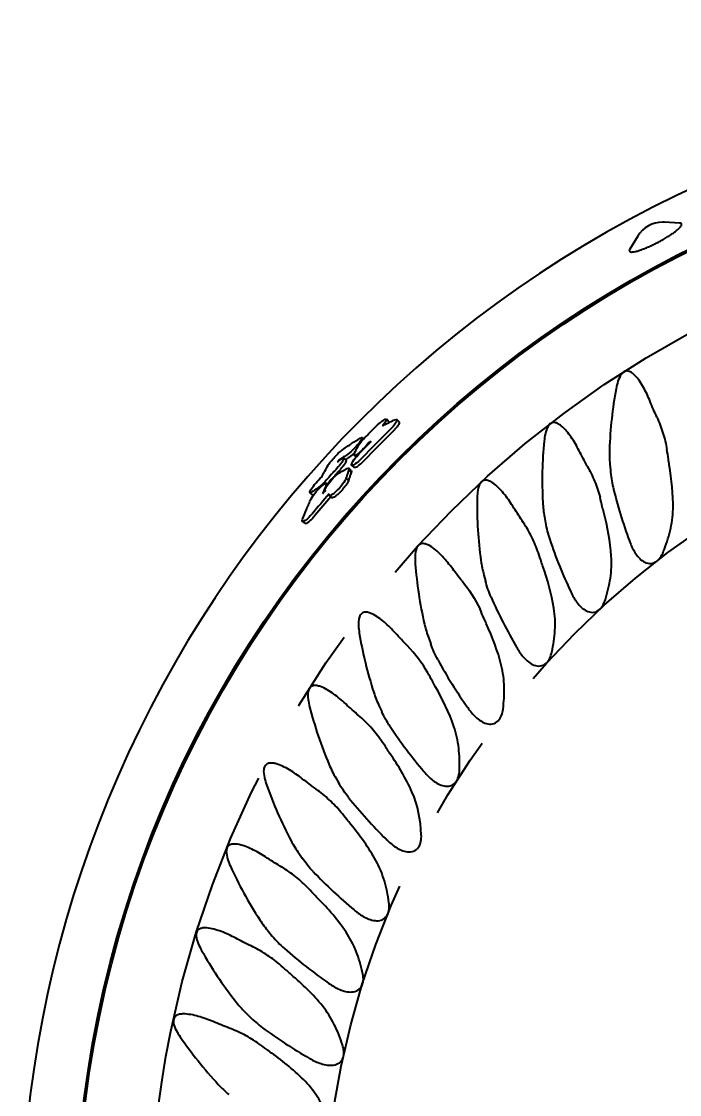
# Model space of a CAD drawing. Header units: millimetres. Extents: x 10 to 412, y 8 to 584.
# Drawn here: x 292.05 to 312.29, y 258.41 to 291.43 of the extents above; entities that cross this region are included whole.
import ezdxf

# ---------------------------------------------------------------- set-up
doc = ezdxf.new("R2010")
doc.units = ezdxf.units.MM
doc.linetypes.add('CENTERX2', pattern=[20.32, 12.7, -2.54, 2.54, -2.54])
doc.layers.add('CENTERLINE', color=4, linetype='CENTERX2')
doc.layers.add('DIMENSIONS', color=2, linetype='Continuous')
doc.layers.add('OUTLINE', color=7, linetype='Continuous', lineweight=25)
doc.styles.add('SLDTEXTSTYLE0', font='TXT', dxfattribs={"width": 0.75})
doc.dimstyles.new('SLDDIMSTYLE1', dxfattribs={"dimtxt": 3.5, "dimasz": 2, "dimexe": 0, "dimexo": 0.0625, "dimgap": 0.875, "dimtad": 1, "dimrnd": 1e-09, "dimzin": 12, "dimdsep": 46, "dimtxsty": 'SLDTEXTSTYLE0', "dimsah": 1, "dimcen": 0, "dimadec": 0, "dimazin": 3, "dimtfac": 1, "dimtofl": 0, "dimtmove": 0, "dimatfit": 3, "dimfxl": 0, "dimfrac": 2, "dimtolj": 1, "dimtzin": 12, "dimarcsym": 0})
doc.dimstyles.new('SLDDIMSTYLE13', dxfattribs={"dimtxt": 3.5, "dimasz": 2, "dimexe": 0, "dimexo": 0.0625, "dimgap": 0.875, "dimtad": 1, "dimrnd": 1e-09, "dimzin": 12, "dimdsep": 46, "dimtxsty": 'SLDTEXTSTYLE0', "dimblk1": 'NONE', "dimsah": 1, "dimcen": 0, "dimadec": 0, "dimazin": 3, "dimtfac": 1, "dimtmove": 0, "dimatfit": 3, "dimldrblk": 'NONE', "dimfxl": 0, "dimfrac": 2, "dimtolj": 1, "dimtzin": 12, "dimarcsym": 0})

# ---------------------------------------------------------------- blocks, each defined once
blk = doc.blocks.new('_D_1')
at = {"layer": 'DIMENSIONS'}
blk.add_line((312.899, 327.714), (304.925, 381.509), dxfattribs=at)
blk.add_solid([(312.899, 327.714), (313.1, 329.766), (312.111, 329.619)], dxfattribs=at)
at = {"layer": 'DIMENSIONS', "char_height": 3.5, "attachment_point": 1, "rotation": 278.4315, "style": 'SLDTEXTSTYLE0'}
for s, insert in [('R', (309.62, 380.601)), ('100,95', (310.035, 377.798))]:
    blk.add_mtext(s, dxfattribs=dict(at, insert=insert))
blk = doc.blocks.new('_D_41')
at = {"layer": 'DIMENSIONS'}
for q in [(375.287, 281.441), (300.246, 238.116)]:
    blk.add_line((355.154, 269.817), q, dxfattribs=at)
blk.add_solid([(355.154, 269.817), (357.136, 270.384), (356.636, 271.25)], dxfattribs=at)
at = {"layer": 'DIMENSIONS', "char_height": 3.5, "attachment_point": 1, "rotation": 30, "style": 'SLDTEXTSTYLE0'}
for s, insert in [('63,4', (363.823, 280.026)), ('%%c', (359.254, 277.388))]:
    blk.add_mtext(s, dxfattribs=dict(at, insert=insert))
blk = doc.blocks.new('_None')
blk = doc.blocks.new('_D_42')
at = {"layer": 'DIMENSIONS'}
for q in [(381.537, 268.392), (302.246, 247.146)]:
    blk.add_line((353.154, 260.787), q, dxfattribs=at)
blk.add_solid([(353.154, 260.787), (355.216, 260.822), (354.957, 261.788)], dxfattribs=at)
at = {"layer": 'DIMENSIONS', "char_height": 3.5, "attachment_point": 1, "rotation": 15, "style": 'SLDTEXTSTYLE0'}
for s, insert in [('52,7', (370.097, 269.993)), ('%%c', (365.001, 268.627))]:
    blk.add_mtext(s, dxfattribs=dict(at, insert=insert))

msp = doc.modelspace()

# ---------------------------------------------------------------- linework, layer by layer
at = {"layer": 'CENTERLINE'}
for radius in [31.70081, 26.35209]:
    msp.add_circle((327.70013, 253.96659), radius, dxfattribs=at)
at = {"layer": 'OUTLINE'}
for p, q in [((312.28976, 285.22397), (311.82666, 285.25154)), ((311.00393, 284.82031), (310.7631, 284.42376)), ((303.34331, 279.11423), (303.2728, 279.18703)), ((303.66623, 279.1054), (303.59585, 279.17901)), ((302.57074, 278.57671), (302.5245, 278.622)), ((302.73914, 278.47113), (302.75535, 278.45522)), ((302.27977, 278.07875), (302.34091, 278.02076)), ((301.80433, 277.92828), (301.82231, 277.91165)), ((302.03577, 277.92488), (301.96184, 277.9939)), ((302.19498, 277.6118), (302.1203, 277.68104)), ((302.20596, 277.77336), (302.2804, 277.70385)), ((310.1464, 277.8035), (310.16223, 277.62261)), ((302.03113, 277.37164), (302.10662, 277.30281)), ((302.11461, 277.61779), (302.18945, 277.5486)), ((301.47491, 277.1831), (301.43389, 277.21941)), ((301.50015, 277.24443), (301.45781, 277.19824)), ((300.91861, 276.92344), (300.9953, 276.85771)), ((301.38591, 277.00085), (301.39493, 276.99296)), ((301.51643, 276.84438), (301.5933, 276.77721)), ((300.6956, 276.04568), (300.77444, 275.98122)), ((308.13568, 276.18288), (308.16721, 276.00407)), ((306.27385, 274.39319), (306.32084, 274.2178)), ((304.57509, 272.44804), (304.63719, 272.27741)), ((303.05232, 270.36223), (303.12906, 270.19766)), ((301.71714, 268.15164), (301.80793, 267.99439)), ((300.5797, 265.83309), (300.68385, 265.68435)), ((299.64867, 263.42424), (299.76539, 263.28514)), ((298.93113, 260.9434), (299.05952, 260.81501))]:
    msp.add_line(p, q, dxfattribs=at)
for radius in [33.99382, 33.94382]:
    msp.add_circle((327.70013, 253.96659), radius, dxfattribs=at)
for centre, radius, start, end in [((327.70013, 253.96659), 35.65, 306.658466, 274.273816), ((311.77318, 284.35313), 0.9, 90, 148.728531), ((311.77318, 284.35313), 0.9, 86.593597, 90), ((327.70013, 253.96659), 34.80252, 134.337271, 136.335807), ((327.70013, 253.96659), 34.7005, 134.337271, 136.335807), ((327.70013, 253.96659), 34.95666, 135.41889, 136.335807), ((327.70013, 253.96659), 34.80252, 138.804619, 140.105849), ((327.70013, 253.96659), 34.7005, 138.854952, 140.105849), ((327.70013, 253.96659), 34.95666, 138.80461, 139.024245)]:
    msp.add_arc(centre, radius, start, end, dxfattribs=at)
for points, knots in [([(310.76425, 284.42305), (310.76125, 284.41885), (310.74662, 284.39842), (310.7424, 284.37191), (310.75353, 284.34568), (310.78826, 284.33233), (310.84428, 284.33172), (310.91975, 284.34355), (311.01321, 284.36789), (311.12157, 284.40361), (311.24237, 284.45014), (311.372, 284.50585), (311.507, 284.56945), (311.64358, 284.63897), (311.77766, 284.71254), (311.90555, 284.78798), (312.02323, 284.86315), (312.12064, 284.93116), (312.19913, 284.99129), (312.23723, 285.02495), (312.25628, 285.04178)], [0, 0, 0, 0, 0.015272972, 0.074364419, 0.133212841, 0.192059334, 0.250838978, 0.309617654, 0.368533482, 0.427456584, 0.486656837, 0.545861337, 0.605369114, 0.664877466, 0.724576546, 0.784275604, 0.843969774, 0.903663481, 0.951829891, 1, 1, 1, 1]), ([(312.25628, 285.04178), (312.27279, 285.05772), (312.30583, 285.08961), (312.33991, 285.13334), (312.35821, 285.17207), (312.35413, 285.20188), (312.33195, 285.21952), (312.30217, 285.22169), (312.28967, 285.2226)], [0, 0, 0, 0, 0.15303868, 0.30608432, 0.49265505, 0.67924889, 0.86529284, 1, 1, 1, 1]), ([(311.38666, 279.73664), (311.32588, 279.88574), (311.25886, 280.03058), (311.1425, 280.23849), (311.10082, 280.30649), (311.01089, 280.43452), (310.96282, 280.49513), (310.87946, 280.57598), (310.84992, 280.60101), (310.78562, 280.64318), (310.75023, 280.66093), (310.67208, 280.67661), (310.62957, 280.67233), (310.55537, 280.63503), (310.52486, 280.60447), (310.45172, 280.50613), (310.42184, 280.43017), (310.3734, 280.27938), (310.3556, 280.20232), (310.34085, 280.12419)], [0, 0, 0, 0, 0.25, 0.25, 0.375, 0.375, 0.5, 0.5, 0.5625, 0.5625, 0.625, 0.625, 0.6875, 0.6875, 0.75, 0.75, 0.875, 0.875, 1, 1, 1, 1]), ([(310.34085, 280.12419), (310.28441, 279.82511), (310.23824, 279.51975), (310.16899, 278.89516), (310.14604, 278.57482), (310.1348, 278.25592)], [0, 0, 0, 0, 0.5, 0.5, 1, 1, 1, 1]), ([(302.95375, 278.96454), (303.01795, 279.02797), (303.08359, 279.08527), (303.19367, 279.16683), (303.23512, 279.18914), (303.27998, 279.19308), (303.2827, 279.1748), (303.24749, 279.10288), (303.20958, 279.04997), (303.15661, 278.98846)], [0, 0, 0, 0, 0.25, 0.25, 0.5, 0.5, 0.75, 0.75, 1, 1, 1, 1]), ([(303.15661, 278.98846), (303.18757, 279.00428), (303.21862, 279.01997), (303.24976, 279.03551), (303.29648, 279.05883), (303.34339, 279.08182), (303.39051, 279.10449), (303.43762, 279.12717), (303.48493, 279.14952), (303.53244, 279.17155)], [0, 0, 0, 0, 0.000208529726, 0.000208529726, 0.000208529726, 0.000521341157, 0.000521341157, 0.000521341157, 0.00083416902, 0.00083416902, 0.00083416902, 0.00083416902]), ([(303.33947, 279.11051), (303.34269, 279.10976), (303.35136, 279.10775), (303.34357, 279.09015), (303.33868, 279.07909)], [0, 0, 0, 0, 0.37143127, 1, 1, 1, 1]), ([(303.53244, 279.17155), (303.59542, 279.20036), (303.61683, 279.18099), (303.57328, 279.0896), (303.54657, 279.04935), (303.47358, 278.95832), (303.42731, 278.90765), (303.37733, 278.85869)], [0, 0, 0, 0, 0.5, 0.5, 0.75, 0.75, 1, 1, 1, 1]), ([(303.65698, 279.1062), (303.66334, 279.10277), (303.6783, 279.09468), (303.6627, 279.05158), (303.63406, 279.00231), (303.59548, 278.94727), (303.53462, 278.87285), (303.47592, 278.81338), (303.44862, 278.78572)], [0, 0, 0, 0, 0.16677812, 0.39268899, 0.50445374, 0.61614262, 0.82149396, 1, 1, 1, 1]), ([(309.20273, 278.21677), (309.12919, 278.35999), (309.04849, 278.50063), (308.91416, 278.69765), (308.86733, 278.76078), (308.76694, 278.87989), (308.71311, 278.93665), (308.62325, 279.00947), (308.59191, 279.03161), (308.52359, 279.06809), (308.48649, 279.08245), (308.40847, 279.09073), (308.36599, 279.08256), (308.29548, 279.03851), (308.26823, 279.00577), (308.20367, 278.90053), (308.18112, 278.82358), (308.14584, 278.66818), (308.13494, 278.59014), (308.12713, 278.51169)], [0, 0, 0, 0, 0.25, 0.25, 0.375, 0.375, 0.5, 0.5, 0.5625, 0.5625, 0.625, 0.625, 0.6875, 0.6875, 0.75, 0.75, 0.875, 0.875, 1, 1, 1, 1]), ([(311.59494, 279.24772), (311.66558, 279.08936), (311.72854, 278.92512), (311.83198, 278.59326), (311.87268, 278.42552), (311.90154, 278.25582)], [0, 0, 0, 0, 0.5, 0.5, 1, 1, 1, 1]), ([(302.61351, 278.62289), (302.64289, 278.6528), (302.67232, 278.68266), (302.70181, 278.71246), (302.73129, 278.74226), (302.76083, 278.77201), (302.79043, 278.80171), (302.84469, 278.85616), (302.89913, 278.91044), (302.95375, 278.96454)], [0, 0, 0, 0, 0.000125773886, 0.000125773886, 0.000125773886, 0.000251547772, 0.000251547772, 0.000251547772, 0.000482171174, 0.000482171174, 0.000482171174, 0.000482171174]), ([(301.93708, 278.26081), (301.98055, 278.29079), (302.02427, 278.32046), (302.06822, 278.34983), (302.11218, 278.37919), (302.15637, 278.40825), (302.2008, 278.437), (302.28918, 278.49418), (302.37849, 278.55014), (302.46871, 278.60483)], [0, 0, 0, 0, 0.00032004285, 0.00032004285, 0.00032004285, 0.00064008572, 0.00064008572, 0.00064008572, 0.00127679209, 0.00127679209, 0.00127679209, 0.00127679209]), ([(302.46871, 278.60483), (302.51252, 278.63115), (302.53372, 278.63046), (302.52173, 278.57583), (302.48799, 278.52153), (302.38017, 278.38588), (302.30539, 278.30411), (302.16195, 278.1658), (302.09552, 278.1112), (302.05104, 278.08381)], [0, 0, 0, 0, 0.25, 0.25, 0.5, 0.5, 0.75, 0.75, 1, 1, 1, 1]), ([(302.73914, 278.47113), (302.69543, 278.41302), (302.63703, 278.34614), (302.51064, 278.21952), (302.44702, 278.16415), (302.34527, 278.09053), (302.30752, 278.0724), (302.27013, 278.07721), (302.27032, 278.09976), (302.29022, 278.13983)], [0, 0, 0, 0, 0.25, 0.25, 0.5, 0.5, 0.75, 0.75, 1, 1, 1, 1]), ([(302.29022, 278.13983), (302.29961, 278.15863), (302.30905, 278.1774), (302.31854, 278.19614), (302.32802, 278.21487), (302.33756, 278.23358), (302.34716, 278.25225), (302.36632, 278.28956), (302.38569, 278.32674), (302.40526, 278.36379)], [0, 0, 0, 0, 0.000125775276, 0.000125775276, 0.000125775276, 0.000251550552, 0.000251550552, 0.000251550552, 0.000502861382, 0.000502861382, 0.000502861382, 0.000502861382]), ([(302.40526, 278.36379), (302.42156, 278.39431), (302.44868, 278.43388), (302.52075, 278.52382), (302.56555, 278.57398), (302.61351, 278.62289)], [0, 0, 0, 0, 0.5, 0.5, 1, 1, 1, 1]), ([(302.80199, 278.50331), (302.7915, 278.49798), (302.78101, 278.49263), (302.77054, 278.48727), (302.7653, 278.48459), (302.76006, 278.4819), (302.75483, 278.47921), (302.7496, 278.47652), (302.74437, 278.47383), (302.73914, 278.47113)], [0, 0, 0, 0, 0.000070400035, 0.000070400035, 0.000070400035, 0.000105600129, 0.000105600129, 0.000105600129, 0.000140800246, 0.000140800246, 0.000140800246, 0.000140800246]), ([(308.12713, 278.51169), (308.09697, 278.20886), (308.07737, 277.8972), (308.06302, 277.26583), (308.06818, 276.94956), (308.08469, 276.63258)], [0, 0, 0, 0, 0.5, 0.5, 1, 1, 1, 1]), ([(301.48308, 277.77017), (301.50049, 277.79991), (301.52835, 277.83937), (301.60061, 277.93041), (301.64479, 277.98176), (301.73819, 278.08273), (301.7859, 278.13071), (301.87144, 278.2102), (301.90881, 278.24121), (301.93708, 278.26081)], [0, 0, 0, 0, 0.25, 0.25, 0.5, 0.5, 0.75, 0.75, 1, 1, 1, 1]), ([(302.05104, 278.08381), (302.03025, 278.07109), (302.00951, 278.0583), (301.98882, 278.04545), (301.96812, 278.0326), (301.94748, 278.01968), (301.92689, 278.0067), (301.88584, 277.98082), (301.84499, 277.95468), (301.80433, 277.92828)], [0, 0, 0, 0, 0.000146832819, 0.000146832819, 0.000146832819, 0.000293665637, 0.000293665637, 0.000293665637, 0.000586323262, 0.000586323262, 0.000586323262, 0.000586323262]), ([(302.12473, 278.01452), (302.10398, 278.00182), (302.06678, 277.97905), (302.02983, 277.95592), (302.01349, 277.94569)], [0, 0, 0, 0, 0.55758711, 1, 1, 1, 1]), ([(302.29968, 278.15863), (302.2962, 278.15516), (302.26423, 278.12326), (302.20641, 278.07374), (302.15359, 278.03279), (302.12993, 278.01781), (302.12473, 278.01452)], [0, 0, 0, 0, 0.04995613, 0.45949667, 0.88123068, 1, 1, 1, 1]), ([(302.52404, 277.99531), (302.45198, 277.92005), (302.37633, 277.85363), (302.2604, 277.7739), (302.22015, 277.76009), (302.19175, 277.78665), (302.20363, 277.82759), (302.27788, 277.9475), (302.34062, 278.02625), (302.41253, 278.10174)], [0, 0, 0, 0, 0.25, 0.25, 0.5, 0.5, 0.75, 0.75, 1, 1, 1, 1]), ([(302.35053, 278.03163), (302.35069, 278.0342), (302.35127, 278.04343), (302.3585, 278.05881), (302.36371, 278.06991)], [0, 0, 0, 0, 0.27817933, 1, 1, 1, 1]), ([(301.28305, 277.41007), (301.29922, 277.44052), (301.31552, 277.47089), (301.33196, 277.50116), (301.3484, 277.53143), (301.36498, 277.56162), (301.3817, 277.59171), (301.41495, 277.65156), (301.44875, 277.71105), (301.48308, 277.77017)], [0, 0, 0, 0, 0.000208377466, 0.000208377466, 0.000208377466, 0.000416754931, 0.000416754931, 0.000416754931, 0.000831112896, 0.000831112896, 0.000831112896, 0.000831112896]), ([(301.77117, 277.86688), (301.83012, 277.92245), (301.88095, 277.96316), (301.95032, 278.0028), (301.96761, 278.00127), (301.96326, 277.95765), (301.94122, 277.91559), (301.86357, 277.80477), (301.80786, 277.73624), (301.74701, 277.66958)], [0, 0, 0, 0, 0.25, 0.25, 0.5, 0.5, 0.75, 0.75, 1, 1, 1, 1]), ([(301.80433, 277.92828), (301.80155, 277.92316), (301.79877, 277.91804), (301.79599, 277.91292), (301.79321, 277.9078), (301.79044, 277.90267), (301.78767, 277.89755), (301.78216, 277.88733), (301.77666, 277.87711), (301.77117, 277.86688)], [0, 0, 0, 0, 0.000035169024, 0.000035169024, 0.000035169024, 0.000070338048, 0.000070338048, 0.000070338048, 0.00014039702, 0.00014039702, 0.00014039702, 0.00014039702]), ([(302.03074, 277.92492), (302.0353, 277.92075), (302.04519, 277.91171), (302.02039, 277.85641), (301.96715, 277.77542), (301.89634, 277.68496), (301.84428, 277.62654), (301.82178, 277.60129)], [0, 0, 0, 0, 0.19173695, 0.41574774, 0.6345298, 0.84204284, 1, 1, 1, 1]), ([(302.59783, 277.92488), (302.58123, 277.90791), (302.54802, 277.87398), (302.48589, 277.81624), (302.41486, 277.7576), (302.34608, 277.71301), (302.29829, 277.6933), (302.28822, 277.70362), (302.28411, 277.70783)], [0, 0, 0, 0, 0.11554227, 0.23106974, 0.42943472, 0.63237857, 0.84980805, 1, 1, 1, 1]), ([(309.45283, 277.74786), (309.537, 277.59626), (309.61404, 277.43812), (309.74601, 277.11655), (309.80118, 276.95299), (309.84471, 276.78645)], [0, 0, 0, 0, 0.5, 0.5, 1, 1, 1, 1]), ([(300.9742, 276.94394), (300.93766, 276.91895), (300.91682, 276.91437), (300.91329, 276.94815), (300.93084, 276.98621), (300.99992, 277.0922), (301.05171, 277.16014), (301.16719, 277.29506), (301.22963, 277.36057), (301.28305, 277.41007)], [0, 0, 0, 0, 0.25, 0.25, 0.5, 0.5, 0.75, 0.75, 1, 1, 1, 1]), ([(301.39637, 276.99006), (301.37966, 276.99544), (301.38049, 277.02064), (301.42045, 277.1067), (301.45963, 277.16706), (301.5627, 277.29859), (301.62584, 277.3686), (301.74505, 277.48326), (301.79861, 277.52582), (301.83763, 277.54808)], [0, 0, 0, 0, 0.25, 0.25, 0.5, 0.5, 0.75, 0.75, 1, 1, 1, 1]), ([(301.74701, 277.66958), (301.71873, 277.63863), (301.6905, 277.60763), (301.66233, 277.57658), (301.63416, 277.54553), (301.60605, 277.51443), (301.57799, 277.48328), (301.52662, 277.42625), (301.47544, 277.36906), (301.42444, 277.31169)], [0, 0, 0, 0, 0.000125773886, 0.000125773886, 0.000125773886, 0.000251547773, 0.000251547773, 0.000251547773, 0.000481805624, 0.000481805624, 0.000481805624, 0.000481805624]), ([(301.82178, 277.60129), (301.7935, 277.57034), (301.76528, 277.53934), (301.73711, 277.50829), (301.70894, 277.47724), (301.68082, 277.44614), (301.65277, 277.41499), (301.60171, 277.3583), (301.55084, 277.30145), (301.50015, 277.24443)], [0, 0, 0, 0, 0.000125773888, 0.000125773888, 0.000125773888, 0.000251547775, 0.000251547775, 0.000251547775, 0.000480417435, 0.000480417435, 0.000480417435, 0.000480417435]), ([(302.03113, 277.37164), (302.01941, 277.32925), (301.98207, 277.26278), (301.86722, 277.1093), (301.791, 277.02485), (301.65278, 276.8978), (301.59194, 276.85563), (301.51681, 276.83078), (301.5015, 276.8468), (301.51235, 276.88853)], [0, 0, 0, 0, 0.25, 0.25, 0.5, 0.5, 0.75, 0.75, 1, 1, 1, 1]), ([(301.83763, 277.54808), (301.85587, 277.55844), (301.87414, 277.56875), (301.89245, 277.579), (301.91991, 277.59439), (301.94746, 277.60966), (301.97508, 277.62482), (302.0027, 277.63998), (302.0304, 277.65503), (302.05818, 277.66997)], [0, 0, 0, 0, 0.000125913888, 0.000125913888, 0.000125913888, 0.000314788434, 0.000314788434, 0.000314788434, 0.000503666597, 0.000503666597, 0.000503666597, 0.000503666597]), ([(302.11461, 277.61779), (302.10737, 277.59744), (302.10021, 277.57704), (302.09312, 277.55661), (302.08247, 277.52595), (302.07199, 277.49521), (302.06166, 277.46438), (302.05132, 277.43355), (302.04115, 277.40264), (302.03113, 277.37164)], [0, 0, 0, 0, 0.000144832706, 0.000144832706, 0.000144832706, 0.000362087222, 0.000362087222, 0.000362087222, 0.000579347056, 0.000579347056, 0.000579347056, 0.000579347056]), ([(302.18945, 277.5486), (302.18227, 277.52828), (302.17516, 277.50791), (302.16812, 277.48751), (302.15756, 277.4569), (302.14715, 277.4262), (302.1369, 277.39542), (302.12665, 277.36463), (302.11656, 277.33376), (302.10662, 277.30281)], [0, 0, 0, 0, 0.000144771557, 0.000144771557, 0.000144771557, 0.000361934365, 0.000361934365, 0.000361934365, 0.000579102506, 0.000579102506, 0.000579102506, 0.000579102506]), ([(302.19087, 277.60737), (302.19544, 277.60462), (302.20718, 277.59756), (302.19617, 277.56716), (302.18945, 277.5486)], [0, 0, 0, 0, 0.38956632, 1, 1, 1, 1]), ([(300.94007, 276.70305), (300.96149, 276.75103), (301.0079, 276.82276), (301.13081, 276.97884), (301.20563, 277.06071), (301.3333, 277.17943), (301.38545, 277.21611), (301.44137, 277.22946), (301.44545, 277.20681), (301.42456, 277.15954)], [0, 0, 0, 0, 0.25, 0.25, 0.5, 0.5, 0.75, 0.75, 1, 1, 1, 1]), ([(301.1822, 277.08399), (301.16469, 277.0725), (301.14722, 277.06095), (301.12978, 277.04935), (301.11235, 277.03776), (301.09495, 277.02612), (301.07759, 277.01443), (301.04298, 276.99112), (301.00851, 276.96763), (300.9742, 276.94394)], [0, 0, 0, 0, 0.000125772451, 0.000125772451, 0.000125772451, 0.000251544901, 0.000251544901, 0.000251544901, 0.000502342463, 0.000502342463, 0.000502342463, 0.000502342463]), ([(301.42444, 277.31169), (301.37889, 277.26058), (301.33239, 277.21258), (301.24819, 277.13358), (301.21096, 277.10302), (301.1822, 277.08399)], [0, 0, 0, 0, 0.5, 0.5, 1, 1, 1, 1]), ([(301.42456, 277.15954), (301.41458, 277.13716), (301.40467, 277.11475), (301.39484, 277.09229), (301.38009, 277.0586), (301.3655, 277.02482), (301.35108, 276.99094), (301.33666, 276.95707), (301.3224, 276.92311), (301.30831, 276.88906)], [0, 0, 0, 0, 0.00014692098, 0.00014692098, 0.00014692098, 0.000367308336, 0.000367308336, 0.000367308336, 0.00058770143, 0.00058770143, 0.00058770143, 0.00058770143]), ([(302.10662, 277.30281), (302.09887, 277.28166), (302.08702, 277.24934), (302.05089, 277.18906), (302.00757, 277.12513), (301.94239, 277.04209), (301.85791, 276.94933), (301.77537, 276.87085), (301.69915, 276.81019), (301.63767, 276.77552), (301.60111, 276.76508), (301.59696, 276.77796), (301.59615, 276.78047)], [0, 0, 0, 0, 0.12764847, 0.19510144, 0.26251801, 0.38270001, 0.49467809, 0.60452451, 0.71741331, 0.8383774, 0.96848863, 1, 1, 1, 1]), ([(307.15958, 276.51233), (307.07357, 276.64903), (306.98055, 276.78247), (306.8303, 276.9661), (306.77826, 277.02482), (306.6676, 277.135), (306.60904, 277.18674), (306.51416, 277.25092), (306.48128, 277.27019), (306.41026, 277.30075), (306.37213, 277.31207), (306.2928, 277.31393), (306.25116, 277.30219), (306.18458, 277.25237), (306.16014, 277.21734), (306.10477, 277.10672), (306.08899, 277.02791), (306.06737, 276.87007), (306.06331, 276.79131), (306.06236, 276.71239)], [0, 0, 0, 0, 0.25, 0.25, 0.375, 0.375, 0.5, 0.5, 0.5625, 0.5625, 0.625, 0.625, 0.6875, 0.6875, 0.75, 0.75, 0.875, 0.875, 1, 1, 1, 1]), ([(310.24715, 277.09569), (310.3137, 276.81282), (310.39099, 276.53402), (310.56059, 275.98301), (310.65338, 275.70959), (310.75043, 275.44269)], [0, 0, 0, 0, 0.5, 0.5, 1, 1, 1, 1]), ([(300.69867, 276.10904), (300.73609, 276.20948), (300.77493, 276.30921), (300.81516, 276.40821), (300.83528, 276.45772), (300.85576, 276.50705), (300.87657, 276.55619), (300.89739, 276.60533), (300.91856, 276.65428), (300.94007, 276.70305)], [0, 0, 0, 0, 0.00064029979, 0.00064029979, 0.00064029979, 0.00096050684, 0.00096050684, 0.00096050684, 0.0012807314, 0.0012807314, 0.0012807314, 0.0012807314]), ([(301.05083, 276.87806), (301.03343, 276.86706), (301.00642, 276.84999), (301.00119, 276.85915), (300.99933, 276.86242)], [0, 0, 0, 0, 0.644053, 1, 1, 1, 1]), ([(306.06236, 276.71239), (306.05871, 276.40818), (306.06632, 276.09668), (306.10706, 275.46586), (306.13978, 275.15109), (306.18386, 274.83673)], [0, 0, 0, 0, 0.5, 0.5, 1, 1, 1, 1]), ([(311.79171, 275.10689), (311.87763, 275.31639), (311.94966, 275.53001), (312.05386, 275.96916), (312.08567, 276.19653), (312.08953, 276.42342)], [0, 0, 0, 0, 0.5, 0.5, 1, 1, 1, 1]), ([(300.99858, 276.28793), (300.9537, 276.23442), (300.90703, 276.18459), (300.82178, 276.10458), (300.78351, 276.07467), (300.72509, 276.04104), (300.70503, 276.03748), (300.68526, 276.05463), (300.68667, 276.07643), (300.69867, 276.10904)], [0, 0, 0, 0, 0.25, 0.25, 0.5, 0.5, 0.75, 0.75, 1, 1, 1, 1]), ([(301.07685, 276.2225), (301.06193, 276.20506), (301.0321, 276.17018), (300.97521, 276.10956), (300.90834, 276.04618), (300.84172, 275.99571), (300.79153, 275.9711), (300.77908, 275.98154), (300.7731, 275.98654)], [0, 0, 0, 0, 0.10739438, 0.21468087, 0.40330392, 0.60179787, 0.80892771, 1, 1, 1, 1]), ([(307.92378, 275.14341), (307.86564, 275.30624), (307.79628, 275.46447), (307.63714, 275.77254), (307.54677, 275.92316), (307.44959, 276.067)], [0, 0, 0, 0, 0.5, 0.5, 1, 1, 1, 1]), ([(308.29773, 275.48655), (308.38862, 275.21075), (308.48988, 274.9398), (308.7069, 274.40554), (308.82325, 274.14106), (308.94317, 273.8837)], [0, 0, 0, 0, 0.5, 0.5, 1, 1, 1, 1]), ([(310.75383, 275.43338), (310.79801, 275.31275), (310.85041, 275.19642), (310.98605, 274.97999), (311.07071, 274.8768), (311.23501, 274.7771), (311.29742, 274.75329), (311.42963, 274.74517), (311.4963, 274.76241), (311.61111, 274.83049), (311.65874, 274.87918), (311.73669, 274.98748), (311.76673, 275.04596), (311.79171, 275.10689)], [0, 0, 0, 0, 0.25, 0.25, 0.5, 0.5, 0.625, 0.625, 0.75, 0.75, 0.875, 0.875, 1, 1, 1, 1]), ([(305.27275, 274.63631), (305.17449, 274.76586), (305.07057, 274.89018), (304.84913, 275.11704), (304.73178, 275.22375), (304.56341, 275.31684), (304.52824, 275.33329), (304.45542, 275.35689), (304.41664, 275.36458), (304.33763, 275.35885), (304.29743, 275.34307), (304.23614, 275.28735), (304.2149, 275.24995), (304.17014, 275.13569), (304.16114, 275.05477), (304.15357, 274.89696), (304.15635, 274.81849), (304.16227, 274.73998)], [0, 0, 0, 0, 0.25, 0.25, 0.5, 0.5, 0.5625, 0.5625, 0.625, 0.625, 0.6875, 0.6875, 0.75, 0.75, 0.875, 0.875, 1, 1, 1, 1]), ([(304.16227, 274.73998), (304.18514, 274.43668), (304.21977, 274.12775), (304.3154, 273.50229), (304.37547, 273.19139), (304.44678, 272.88204)], [0, 0, 0, 0, 0.5, 0.5, 1, 1, 1, 1]), ([(310.00975, 273.63993), (310.07659, 273.85453), (310.12982, 274.073), (310.1958, 274.52159), (310.20763, 274.75097), (310.19169, 274.97741)], [0, 0, 0, 0, 0.5, 0.5, 1, 1, 1, 1]), ([(308.94736, 273.87472), (309.00189, 273.75841), (309.06423, 273.64709), (309.21822, 273.4433), (309.31154, 273.34788), (309.48391, 273.26288), (309.54815, 273.2446), (309.68057, 273.24803), (309.74549, 273.27102), (309.85393, 273.34884), (309.89713, 273.40151), (309.96534, 273.51618), (309.99017, 273.57706), (310.00975, 273.63993)], [0, 0, 0, 0, 0.25, 0.25, 0.5, 0.5, 0.625, 0.625, 0.75, 0.75, 0.875, 0.875, 1, 1, 1, 1]), ([(306.49597, 273.71363), (306.61047, 273.44698), (306.73493, 273.18594), (306.99776, 272.67247), (307.13681, 272.41899), (307.27865, 272.17313)], [0, 0, 0, 0, 0.5, 0.5, 1, 1, 1, 1]), ([(303.55661, 272.60298), (303.4468, 272.72418), (303.33312, 272.83824), (303.09201, 273.04552), (302.96569, 273.14173), (302.789, 273.21975), (302.75259, 273.23295), (302.67757, 273.24988), (302.63851, 273.25388), (302.56064, 273.24072), (302.52222, 273.22119), (302.46653, 273.16003), (302.44897, 273.12131), (302.41454, 273.00329), (302.41274, 272.9233), (302.41897, 272.76488), (302.42861, 272.68699), (302.44132, 272.60947)], [0, 0, 0, 0, 0.25, 0.25, 0.5, 0.5, 0.5625, 0.5625, 0.625, 0.625, 0.6875, 0.6875, 0.75, 0.75, 0.875, 0.875, 1, 1, 1, 1]), ([(308.36243, 272.02325), (308.41103, 272.24619), (308.44478, 272.46993), (308.47083, 272.91976), (308.46264, 273.1478), (308.4271, 273.3715)], [0, 0, 0, 0, 0.5, 0.5, 1, 1, 1, 1]), ([(302.44132, 272.60947), (302.49053, 272.30937), (302.55177, 272.00541), (302.70167, 271.39004), (302.78866, 271.08539), (302.88668, 270.7834)], [0, 0, 0, 0, 0.5, 0.5, 1, 1, 1, 1]), ([(307.28361, 272.16455), (307.34807, 272.05343), (307.41987, 271.94797), (307.59104, 271.75838), (307.69233, 271.67146), (307.87145, 271.6018), (307.93704, 271.58919), (308.06866, 271.60415), (308.13132, 271.63271), (308.23256, 271.71969), (308.27102, 271.77592), (308.32897, 271.8961), (308.3484, 271.95891), (308.36243, 272.02325)], [0, 0, 0, 0, 0.25, 0.25, 0.5, 0.5, 0.625, 0.625, 0.75, 0.75, 0.875, 0.875, 1, 1, 1, 1]), ([(304.85559, 271.79042), (304.9928, 271.53494), (305.13951, 271.28577), (305.4462, 270.79698), (305.60687, 270.55649), (305.76956, 270.324)], [0, 0, 0, 0, 0.5, 0.5, 1, 1, 1, 1]), ([(306.86227, 270.26915), (306.89121, 270.49505), (306.90537, 270.72069), (306.89216, 271.17138), (306.86407, 271.39824), (306.80919, 271.6179)], [0, 0, 0, 0, 0.5, 0.5, 1, 1, 1, 1]), ([(302.02421, 270.42782), (301.90452, 270.53874), (301.78141, 270.64245), (301.52271, 270.82826), (301.38763, 270.91333), (301.20607, 270.97524), (301.16868, 270.98525), (301.09226, 270.99564), (301.05296, 270.99622), (300.9766, 270.97639), (300.94005, 270.95371), (300.88969, 270.88771), (300.8756, 270.84742), (300.85176, 270.72804), (300.85683, 270.64708), (300.87666, 270.49083), (300.89304, 270.41379), (300.91261, 270.33708)], [0, 0, 0, 0, 0.25, 0.25, 0.5, 0.5, 0.5625, 0.5625, 0.625, 0.625, 0.6875, 0.6875, 0.75, 0.75, 0.875, 0.875, 1, 1, 1, 1]), ([(300.91261, 270.33708), (300.98778, 270.04244), (301.07517, 269.74532), (301.27801, 269.14563), (301.39144, 268.84912), (301.51542, 268.55677)], [0, 0, 0, 0, 0.5, 0.5, 1, 1, 1, 1]), ([(305.77525, 270.31589), (305.84914, 270.21081), (305.92987, 270.112), (306.1169, 269.93806), (306.22538, 269.86029), (306.40989, 269.80651), (306.47633, 269.79967), (306.60614, 269.82604), (306.66608, 269.85995), (306.75936, 269.95542), (306.79276, 270.01479), (306.84002, 270.13957), (306.8539, 270.20383), (306.86227, 270.26915)], [0, 0, 0, 0, 0.25, 0.25, 0.5, 0.5, 0.625, 0.625, 0.75, 0.75, 0.875, 0.875, 1, 1, 1, 1]), ([(303.38907, 269.73157), (303.54792, 269.48918), (303.71576, 269.25376), (304.06403, 268.79335), (304.2451, 268.56773), (304.42737, 268.35038)], [0, 0, 0, 0, 0.5, 0.5, 1, 1, 1, 1]), ([(305.5207, 268.39097), (305.52986, 268.61897), (305.52424, 268.84517), (305.47178, 269.29269), (305.42412, 269.51583), (305.35028, 269.72997)], [0, 0, 0, 0, 0.5, 0.5, 1, 1, 1, 1]), ([(300.68723, 268.12738), (300.55873, 268.22713), (300.42731, 268.31958), (300.15349, 268.4822), (300.01173, 268.55495), (299.82655, 268.60099), (299.78906, 268.60775), (299.7119, 268.61191), (299.67239, 268.60934), (299.59748, 268.58355), (299.56288, 268.55836), (299.51757, 268.48842), (299.50679, 268.44725), (299.49284, 268.32508), (299.50484, 268.2458), (299.53854, 268.08996), (299.5617, 268.01447), (299.58776, 267.9401)], [0, 0, 0, 0, 0.25, 0.25, 0.5, 0.5, 0.5625, 0.5625, 0.625, 0.625, 0.6875, 0.6875, 0.75, 0.75, 0.875, 0.875, 1, 1, 1, 1]), ([(304.43375, 268.34279), (304.51652, 268.24455), (304.60554, 268.15316), (304.80703, 267.99618), (304.92187, 267.92816), (305.11037, 267.89067), (305.17715, 267.88964), (305.30417, 267.92723), (305.36093, 267.96623), (305.44553, 268.06947), (305.47363, 268.13152), (305.50983, 268.25994), (305.51806, 268.32517), (305.5207, 268.39097)], [0, 0, 0, 0, 0.25, 0.25, 0.5, 0.5, 0.625, 0.625, 0.75, 0.75, 0.875, 0.875, 1, 1, 1, 1]), ([(299.58776, 267.9401), (299.68832, 267.65314), (299.80122, 267.36492), (300.05527, 266.78578), (300.19443, 266.49958), (300.34345, 266.2191)], [0, 0, 0, 0, 0.5, 0.5, 1, 1, 1, 1]), ([(301.87354, 267.10238), (301.76334, 267.23536), (301.64394, 267.36049), (301.38817, 267.59628), (301.25202, 267.70656), (301.11207, 267.80809)], [0, 0, 0, 0, 0.5, 0.5, 1, 1, 1, 1]), ([(302.10758, 267.55273), (302.28682, 267.32526), (302.47452, 267.10537), (302.86182, 266.67682), (303.06186, 266.46785), (303.2623, 266.26729)], [0, 0, 0, 0, 0.5, 0.5, 1, 1, 1, 1]), ([(303.26931, 266.26029), (303.36033, 266.16964), (303.45699, 266.08635), (303.67139, 265.94753), (303.79172, 265.88978), (303.98277, 265.86885), (304.04938, 265.87365), (304.17265, 265.92217), (304.22578, 265.96597), (304.30107, 266.07619), (304.32365, 266.14045), (304.34853, 266.27154), (304.35104, 266.33724), (304.34794, 266.40302)], [0, 0, 0, 0, 0.25, 0.25, 0.5, 0.5, 0.625, 0.625, 0.75, 0.75, 0.875, 0.875, 1, 1, 1, 1]), ([(299.55583, 265.71916), (299.41901, 265.80741), (299.27977, 265.88822), (299.06383, 265.99208), (298.9912, 266.02349), (298.84385, 266.0765), (298.76886, 266.09851), (298.65511, 266.11619), (298.61658, 266.11955), (298.53951, 266.11654), (298.50065, 266.11025), (298.42907, 266.0776), (298.39684, 266.0488), (298.35875, 265.97524), (298.3518, 265.93301), (298.34905, 265.81116), (298.36813, 265.73225), (298.41484, 265.58175), (298.44432, 265.50882), (298.47687, 265.43677)], [0, 0, 0, 0, 0.25, 0.25, 0.375, 0.375, 0.5, 0.5, 0.5625, 0.5625, 0.625, 0.625, 0.6875, 0.6875, 0.75, 0.75, 0.875, 0.875, 1, 1, 1, 1]), ([(303.35289, 264.32041), (303.32233, 264.54642), (303.27678, 264.77146), (303.14699, 265.20304), (303.06256, 265.41122), (302.95254, 265.60947)], [0, 0, 0, 0, 0.5, 0.5, 1, 1, 1, 1]), ([(298.47687, 265.43677), (298.60205, 265.15967), (298.73959, 264.8825), (299.04282, 264.32826), (299.20674, 264.05466), (299.37967, 263.78819)], [0, 0, 0, 0, 0.5, 0.5, 1, 1, 1, 1]), ([(300.82696, 264.80146), (300.70461, 264.92531), (300.57291, 265.04091), (300.29874, 265.2523), (300.15543, 265.349), (300.00688, 265.43812)], [0, 0, 0, 0, 0.5, 0.5, 1, 1, 1, 1]), ([(301.02085, 265.27049), (301.21916, 265.0596), (301.42531, 264.85689), (301.84866, 264.46357), (302.06611, 264.27287), (302.28322, 264.09058)], [0, 0, 0, 0, 0.5, 0.5, 1, 1, 1, 1]), ([(302.29081, 264.08422), (302.38939, 264.00185), (302.49293, 263.9273), (302.71862, 263.80769), (302.84353, 263.76065), (303.03567, 263.75646), (303.10161, 263.76704), (303.22018, 263.82612), (303.2693, 263.87438), (303.33469, 263.99074), (303.35159, 264.05673), (303.36494, 264.18949), (303.36172, 264.25516), (303.35289, 264.32041)], [0, 0, 0, 0, 0.25, 0.25, 0.5, 0.5, 0.625, 0.625, 0.75, 0.75, 0.875, 0.875, 1, 1, 1, 1]), ([(298.63862, 263.2215), (298.49468, 263.29746), (298.34762, 263.36633), (298.12531, 263.45027), (298.05082, 263.47508), (297.89994, 263.51504), (297.8233, 263.53052), (297.70885, 263.53846), (297.67067, 263.53862), (297.5937, 263.52926), (297.55549, 263.51991), (297.4862, 263.4815), (297.45644, 263.45057), (297.42405, 263.37393), (297.42057, 263.33151), (297.42808, 263.2086), (297.45367, 263.13269), (297.51396, 262.98502), (297.5498, 262.91485), (297.58838, 262.84614)], [0, 0, 0, 0, 0.25, 0.25, 0.375, 0.375, 0.5, 0.5, 0.5625, 0.5625, 0.625, 0.625, 0.6875, 0.6875, 0.75, 0.75, 0.875, 0.875, 1, 1, 1, 1]), ([(302.54315, 262.15901), (302.49314, 262.38088), (302.4281, 262.60148), (302.261, 263.02058), (302.15868, 263.2206), (302.03197, 263.40827)], [0, 0, 0, 0, 0.5, 0.5, 1, 1, 1, 1]), ([(297.58838, 262.84614), (297.73725, 262.58098), (297.89837, 262.31697), (298.24838, 261.79179), (298.43589, 261.53297), (298.63143, 261.28252)], [0, 0, 0, 0, 0.5, 0.5, 1, 1, 1, 1]), ([(299.9849, 262.41808), (299.85247, 262.53059), (299.71097, 262.63446), (299.41928, 262.82123), (299.26811, 262.90506), (299.11245, 262.98084)], [0, 0, 0, 0, 0.5, 0.5, 1, 1, 1, 1]), ([(300.13718, 262.90222), (300.35323, 262.70931), (300.57626, 262.52535), (301.03203, 262.17062), (301.26533, 261.99955), (301.49757, 261.83683)], [0, 0, 0, 0, 0.5, 0.5, 1, 1, 1, 1]), ([(301.50569, 261.83115), (301.61107, 261.75768), (301.72072, 261.69245), (301.95597, 261.59296), (302.08451, 261.55698), (302.27628, 261.56955), (302.34105, 261.58585), (302.45402, 261.65503), (302.49874, 261.70739), (302.55374, 261.82901), (302.56483, 261.89622), (302.56656, 262.02964), (302.55762, 262.09477), (302.54315, 262.15901)], [0, 0, 0, 0, 0.25, 0.25, 0.5, 0.5, 0.625, 0.625, 0.75, 0.75, 0.875, 0.875, 1, 1, 1, 1]), ([(297.94259, 260.65341), (297.79295, 260.71637), (297.64071, 260.77209), (297.41244, 260.83628), (297.33628, 260.85448), (297.18303, 260.88119), (297.10526, 260.89002), (296.9909, 260.88826), (296.95307, 260.88521), (296.87804, 260.86985), (296.84031, 260.85753), (296.77348, 260.8136), (296.74626, 260.78095), (296.71948, 260.70138), (296.71952, 260.65857), (296.73707, 260.53722), (296.76955, 260.4625), (296.84198, 260.32127), (296.88433, 260.25349), (296.92906, 260.18794)], [0, 0, 0, 0, 0.25, 0.25, 0.375, 0.375, 0.5, 0.5, 0.5625, 0.5625, 0.625, 0.625, 0.6875, 0.6875, 0.75, 0.75, 0.875, 0.875, 1, 1, 1, 1]), ([(301.92486, 259.93526), (301.85587, 260.15142), (301.77192, 260.36553), (301.56866, 260.76906), (301.44921, 260.95946), (301.30675, 261.13522)], [0, 0, 0, 0, 0.5, 0.5, 1, 1, 1, 1]), ([(296.92906, 260.18794), (297.10051, 259.93672), (297.28396, 259.68785), (297.678, 259.19565), (297.88773, 258.9537), (298.10442, 258.72118)], [0, 0, 0, 0, 0.5, 0.5, 1, 1, 1, 1]), ([(299.35377, 259.97038), (299.21263, 260.07049), (299.06244, 260.16185), (298.75441, 260.32309), (298.59657, 260.39329), (298.43559, 260.45496)], [0, 0, 0, 0, 0.5, 0.5, 1, 1, 1, 1]), ([(299.46327, 260.46595), (299.69543, 260.29252), (299.93366, 260.1287), (300.41842, 259.81517), (300.66574, 259.66508), (300.91134, 259.52318)], [0, 0, 0, 0, 0.5, 0.5, 1, 1, 1, 1]), ([(300.91993, 259.51823), (301.03131, 259.45422), (301.14623, 259.39879), (301.38925, 259.32019), (301.52043, 259.29555), (301.71039, 259.32479), (301.77349, 259.34666), (301.88, 259.42543), (301.91999, 259.48149), (301.96418, 259.60744), (301.96936, 259.67536), (301.95946, 259.80842), (301.94488, 259.87253), (301.92486, 259.93526)], [0, 0, 0, 0, 0.25, 0.25, 0.5, 0.5, 0.625, 0.625, 0.75, 0.75, 0.875, 0.875, 1, 1, 1, 1]), ([(301.50274, 257.66609), (301.41534, 257.875), (301.3133, 258.08066), (301.07526, 258.46566), (300.93954, 258.64503), (300.7824, 258.8076)], [0, 0, 0, 0, 0.5, 0.5, 1, 1, 1, 1])]:
    msp.add_open_spline(points, degree=3, knots=knots, dxfattribs=at)
for points in [[(311.59494, 279.24772), (311.52235, 279.41045), (311.453, 279.57393), (311.38666, 279.73664)], [(309.45283, 277.74786), (309.366, 277.90424), (309.2828, 278.06084), (309.20273, 278.21677)], [(310.1348, 278.25592), (310.12952, 278.10596), (310.13328, 277.95351), (310.1464, 277.8035)], [(311.94711, 277.96104), (311.93345, 278.05955), (311.91821, 278.1578), (311.90154, 278.25582)], [(302.05818, 277.66997), (302.12036, 277.70299), (302.14188, 277.68309), (302.11461, 277.61779)], [(311.97496, 277.78121), (311.96472, 277.84095), (311.95544, 277.90092), (311.94711, 277.96104)], [(312.08953, 276.42342), (312.0972, 276.87482), (312.05299, 277.32614), (311.97496, 277.78121)], [(310.16223, 277.62261), (310.17763, 277.44653), (310.20621, 277.2697), (310.24715, 277.09569)], [(309.9158, 276.49677), (309.89361, 276.59371), (309.86986, 276.69026), (309.84471, 276.78645)], [(307.44959, 276.067), (307.3494, 276.21532), (307.25299, 276.36389), (307.15958, 276.51233)], [(308.08469, 276.63258), (308.09254, 276.4818), (308.10966, 276.33041), (308.13568, 276.18288)], [(309.95922, 276.32005), (309.94381, 276.37867), (309.92935, 276.43759), (309.9158, 276.49677)], [(310.19169, 274.97741), (310.15999, 275.42786), (310.07659, 275.87361), (309.95922, 276.32005)], [(308.16721, 276.00407), (308.1979, 275.82998), (308.24172, 275.65651), (308.29773, 275.48655)], [(310.75043, 275.44269), (310.75156, 275.43958), (310.75269, 275.43648), (310.75383, 275.43338)], [(308.01984, 274.86103), (307.98929, 274.95567), (307.95721, 275.04978), (307.92378, 275.14341)], [(306.18386, 274.83673), (306.20499, 274.686), (306.235, 274.53816), (306.27385, 274.39319)], [(308.0785, 274.68876), (308.05804, 274.74582), (308.0385, 274.80325), (308.01984, 274.86103)], [(305.60048, 274.21795), (305.48777, 274.35694), (305.37877, 274.49654), (305.27275, 274.63631)], [(308.4271, 273.3715), (308.35624, 273.81758), (308.2343, 274.25435), (308.0785, 274.68876)], [(305.60048, 274.21795), (305.82054, 273.94659), (306.00813, 273.65566), (306.15335, 273.33921)], [(306.49597, 273.71363), (306.42554, 273.87764), (306.36697, 274.04564), (306.32084, 274.2178)], [(308.94317, 273.8837), (308.94456, 273.8807), (308.94596, 273.87771), (308.94736, 273.87472)], [(306.27366, 273.06627), (306.23497, 273.15789), (306.19482, 273.24885), (306.15335, 273.33921)], [(306.34711, 272.89977), (306.32175, 272.95483), (306.29728, 273.01033), (306.27366, 273.06627)], [(304.44678, 272.88204), (304.4809, 272.73406), (304.52364, 272.58938), (304.57509, 272.44804)], [(306.80919, 271.6179), (306.6997, 272.05621), (306.54013, 272.48069), (306.34711, 272.89977)], [(303.91955, 272.21478), (303.79518, 272.34338), (303.67443, 272.47296), (303.55661, 272.60298)], [(304.54691, 271.38756), (304.37669, 271.68658), (304.15983, 271.96632), (303.91955, 272.21478)], [(304.85559, 271.79042), (304.77135, 271.94727), (304.69831, 272.10948), (304.63719, 272.27741)], [(307.27865, 272.17313), (307.2803, 272.17027), (307.28196, 272.16741), (307.28361, 272.16455)], [(304.69055, 271.12615), (304.64402, 271.21405), (304.59609, 271.30116), (304.54691, 271.38756)], [(304.77823, 270.96668), (304.74817, 271.01932), (304.71896, 271.07248), (304.69055, 271.12615)], [(302.88668, 270.7834), (302.93347, 270.63923), (302.98863, 270.49882), (303.05232, 270.36223)], [(305.35028, 269.72997), (305.20296, 270.15718), (305.00698, 270.56613), (304.77823, 270.96668)], [(302.41961, 270.07273), (302.28453, 270.18998), (302.15294, 270.30853), (302.02421, 270.42782)], [(303.38907, 269.73157), (303.29144, 269.88055), (303.20454, 270.03578), (303.12906, 270.19766)], [(305.76956, 270.324), (305.77145, 270.32129), (305.77335, 270.31859), (305.77525, 270.31589)], [(303.11668, 269.30333), (302.92104, 269.58639), (302.68056, 269.8462), (302.41961, 270.07273)], [(303.28255, 269.05543), (303.22854, 269.13895), (303.1732, 269.22155), (303.11668, 269.30333)], [(303.3838, 268.90422), (303.34927, 268.95403), (303.31553, 269.00444), (303.28255, 269.05543)], [(304.06146, 267.72206), (303.87741, 268.13494), (303.64651, 268.52524), (303.3838, 268.90422)], [(301.51542, 268.55677), (301.57453, 268.4174), (301.64169, 268.28232), (301.71714, 268.15164)], [(301.11207, 267.80809), (300.9673, 267.91311), (300.82588, 268.01975), (300.68723, 268.12738)], [(304.42737, 268.35038), (304.42949, 268.34785), (304.43162, 268.34532), (304.43375, 268.34279)], [(302.10758, 267.55273), (301.99722, 267.69277), (301.89714, 267.83986), (301.80793, 267.99439)], [(304.34794, 266.40302), (304.3263, 266.86157), (304.24724, 267.30532), (304.06146, 267.72206)], [(302.06039, 266.86988), (301.9993, 266.94838), (301.93697, 267.02584), (301.87354, 267.10238)], [(302.17443, 266.72807), (302.13569, 266.77468), (302.09769, 266.82196), (302.06039, 266.86988)], [(302.95254, 265.60947), (302.73313, 266.00487), (302.46907, 266.37354), (302.17443, 266.72807)], [(300.34345, 266.2191), (300.41442, 266.08552), (300.49309, 265.9568), (300.5797, 265.83309)], [(303.2623, 266.26729), (303.26464, 266.26495), (303.26697, 266.26262), (303.26931, 266.26029)], [(300.00688, 265.43812), (299.85353, 265.53011), (299.70336, 265.62401), (299.55583, 265.71916)], [(301.02085, 265.27049), (300.89853, 265.40058), (300.78604, 265.53841), (300.68385, 265.68435)], [(301.03336, 264.58613), (300.96565, 264.65902), (300.89681, 264.73075), (300.82696, 264.80146)], [(301.15933, 264.4548), (301.11667, 264.49786), (301.07469, 264.54165), (301.03336, 264.58613)], [(302.03197, 263.40827), (301.77884, 263.78319), (301.48362, 264.12743), (301.15933, 264.4548)], [(302.28322, 264.09058), (302.28575, 264.08846), (302.28828, 264.08634), (302.29081, 264.08422)], [(299.37967, 263.78819), (299.46191, 263.66146), (299.55148, 263.54007), (299.64867, 263.42424)], [(299.11245, 262.98084), (298.95169, 263.0591), (298.7939, 263.13956), (298.63862, 263.2215)], [(299.76539, 263.28514), (299.87933, 263.14934), (300.00331, 263.02175), (300.13718, 262.90222)], [(300.20928, 262.22156), (300.13545, 262.28829), (300.06062, 262.35375), (299.9849, 262.41808)], [(300.34622, 262.1017), (300.29996, 262.14089), (300.25432, 262.18085), (300.20928, 262.22156)], [(301.30675, 261.13522), (301.02177, 261.48681), (300.69765, 261.80398), (300.34622, 262.1017)], [(301.49757, 261.83683), (301.50028, 261.83493), (301.50299, 261.83304), (301.50569, 261.83115)], [(298.63143, 261.28252), (298.72452, 261.1633), (298.82434, 261.05019), (298.93113, 260.9434)], [(298.43559, 260.45496), (298.26865, 260.51891), (298.10444, 260.5853), (297.94259, 260.65341)], [(299.05952, 260.81501), (299.1848, 260.68973), (299.32025, 260.57279), (299.46327, 260.46595)], [(299.59443, 259.79416), (299.51506, 259.8542), (299.43481, 259.91289), (299.35377, 259.97038)], [(299.74129, 259.68669), (299.69178, 259.72171), (299.64283, 259.75754), (299.59443, 259.79416)], [(300.7824, 258.8076), (300.46767, 259.13321), (300.11711, 259.42089), (299.74129, 259.68669)], [(300.91134, 259.52318), (300.91421, 259.52152), (300.91707, 259.51987), (300.91993, 259.51823)], [(298.10442, 258.72118), (298.20779, 258.61025), (298.31713, 258.5063), (298.43253, 258.40947)]]:
    msp.add_open_spline(points, degree=3, dxfattribs=at)

# ---------------------------------------------------------------- dimensions: what is measured, and where the dimension line sits
at = {"layer": 'DIMENSIONS'}
dim = msp.add_radius_dim(center=(327.70013, 227.85991), mpoint=(312.89877, 327.71413), dimstyle='SLDDIMSTYLE1', dxfattribs=at)
dim.commit()
dim.dimension.update_dxf_attribs({"geometry": '_D_1', "text_midpoint": (306.40375, 371.5314), "dimtype": 164})
for p1, p2, picture, middle in [((300.24643, 238.11619), (355.15384, 269.817), '_D_41', (367.78195, 277.10784)), ((302.24597, 247.14617), (353.1543, 260.78702), '_D_42', (373.16443, 266.14872))]:
    dim = msp.add_diameter_dim_2p(p1=p1, p2=p2, dimstyle='SLDDIMSTYLE13', dxfattribs=at)
    dim.commit()
    dim.dimension.update_dxf_attribs({"geometry": picture, "text_midpoint": middle, "dimtype": 163})

doc.saveas('drawing.dxf')
